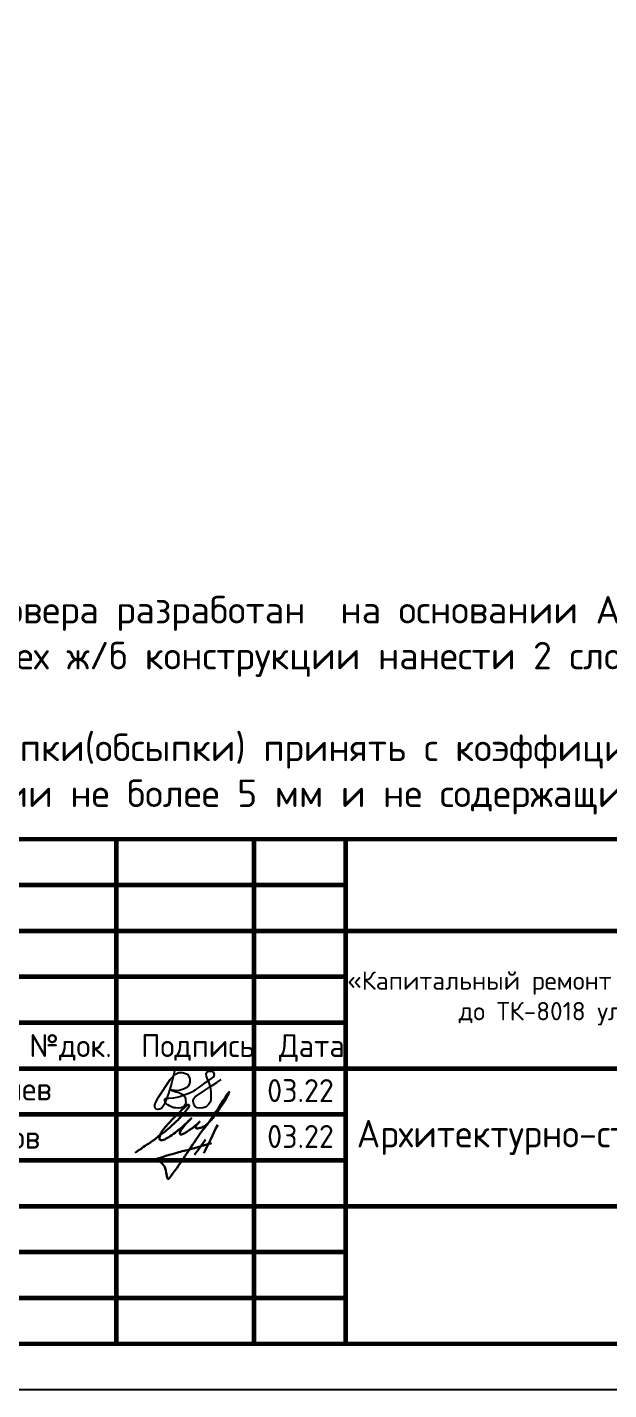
# Model space of a CAD drawing. Header units: millimetres. Extents: x 1601 to 15402, y -324 to 12625.
# Drawn here: x 10229.4 to 10292.8, y 318.2 to 466.7 of the extents above; entities that cross this region are included whole.
import ezdxf
from ezdxf.enums import TextEntityAlignment as Align

# ---------------------------------------------------------------- set-up
doc = ezdxf.new("R2010")
doc.units = ezdxf.units.MM
doc.layers.add('Размер 3.5', color=250, linetype='Continuous', lineweight=35)
doc.layers.add('рамка', color=7, linetype='Continuous')
doc.styles.add('-ISOCPEUR-', font='isocpeur.TTF')
doc.styles.add('GOST', font='GOST Common.ttf')

# ---------------------------------------------------------------- blocks, each defined once
blk = doc.blocks.new('*U371')
blk.add_lwpolyline([(0, 0), (420, 0), (420, -297), (0, -297)], close=True)
at = {"const_width": 0.5}
blk.add_lwpolyline([(20, -5), (415, -5), (415, -292), (20, -292)], close=True, dxfattribs=at)
for points in [[(230, -292), (230, -237), (415, -237)], [(270, -237), (270, -292)], [(285, -237), (285, -292)], [(295, -237), (295, -292)], [(230, -242), (295, -242)], [(230, -247), (295, -247)], [(295, -247), (415, -247)], [(230, -252), (295, -252)], [(230, -257), (295, -257)], [(230, -262), (415, -262)], [(230, -267), (295, -267)], [(230, -272), (295, -272)], [(230, -277), (295, -277)], [(295, -277), (415, -277)], [(230, -282), (295, -282)], [(230, -287), (295, -287)]]:
    blk.add_lwpolyline(points, dxfattribs=at)
at = {"style": 'GOST'}
for s, p in [('№док.', (265, -259.5)), ('Подпись', (278.88, -259.5)), ('Дата', (291.31, -259.5))]:
    blk.add_text(s, height=2.5, dxfattribs=at).set_placement(p, align=Align.MIDDLE_CENTER)
at = {"attachment_point": 5}
for s, insert, char_height, width, style in [('\\pi2.57236;{\\C7;«Капитальный ремонт (реконструкция) тепловых сетей от УП у ж/д №26 по ул. Б. Новикова до ТК-8018 ул. Расплетина, д 7 в ГО г. Рыбинск Ярославской области».}', (353.29, -254.35), 2, 124.3112, '-ISOCPEUR-'), ('Архитектурно-строительные решения', (330, -269.5), 3, 70, 'GOST')]:
    blk.add_mtext(s, dxfattribs=dict(at, insert=insert, char_height=char_height, width=width, style=style))
at = {"style": 'GOST'}
blk.add_attdef('РАЗРАБОТАЛ', text='', height=2.5, dxfattribs=at).set_placement((250.5, -264.22), align=Align.MIDDLE_LEFT)
blk.add_attdef('ПРОВЕРИЛ', (250.75, -270.73), '', height=2.5, dxfattribs=at)
at = {"style": 'GOST', "flags": 8}
for tag, p in [('ЛИСТ', (387.6, -271.87)), ('ЛИСТОВ', (405.3, -271.86)), ('ФОРМАТ', (380.97, -294.75))]:
    blk.add_attdef(tag, text='', height=3, dxfattribs=at).set_placement(p, align=Align.MIDDLE_CENTER)
blk.add_attdef('ИМЯ_ЧЕРТЕЖА_001', (321.53, -284.99), '', height=3, dxfattribs=at)
blk = doc.blocks.new('подпись')
at = {"lineweight": 30}
for points in [[(-0.82, -1.23), (-0.21, -0.8), (0.43, -0.36), (0.86, -0.08), (1.32, 0.25), (2, 0.77), (2.8, 1.4), (3.27, 1.83), (3.84, 2.36), (4.46, 3.07), (5.01, 3.73), (5.08, 3.95), (5.01, 4.03), (4.91, 4), (4.76, 3.88), (4.33, 3.49), (3.4, 2.58), (2.34, 1.43), (1.83, 0.48), (1.87, 0.23), (1.99, 0.16), (2.17, 0.16), (2.41, 0.25), (3.02, 0.6), (3.71, 1.09), (4.34, 1.62), (5.32, 2.55), (4.75, 1.98), (4.27, 1.36), (4.08, 1.05), (4.07, 0.85), (4.11, 0.78), (4.25, 0.78), (4.42, 0.84), (4.78, 1.05), (5.16, 1.3), (5.47, 1.51), (5.72, 1.73), (6.05, 1.99), (6.23, 2.18), (5.94, 1.88), (5.8, 1.63), (5.8, 1.5), (5.89, 1.44), (6.13, 1.46), (6.57, 1.6), (6.9, 1.79), (7.5, 2.39), (8.04, 3.08), (8.61, 3.92), (9.15, 4.76), (9.43, 5.33), (8, 3.26), (6.29, 0.88), (3.58, -3.07), (3.05, -3.8), (2.85, -4.05), (2.49, -2.98), (2.12, -2.39), (1.3, -1.96), (1.02, -2.03), (2.91, -1.44), (4.7, -0.96), (7.51, -0.15)], [(8.19, 1.85), (6.68, -1.27)], [(6.86, 0.23), (5.67, -1.43)]]:
    blk.add_spline(points, degree=3, dxfattribs=at)
blk = doc.blocks.new('Подпись Леха')
at = {"layer": 'рамка'}
blk.add_blockref('подпись', (2.7, 0.11), dxfattribs=at)

msp = doc.modelspace()

# ---------------------------------------------------------------- linework, layer by layer
msp.add_line((15402.2532, 318.2356), (5591.2496, 318.2356))
msp.add_lwpolyline([(10245.4437, 352.9841), (10245.3435, 352.4625), (10245.1349, 351.6054), (10244.8181, 350.5243), (10244.3541, 349.3638), (10244.0353, 348.8929), (10243.8418, 348.7937), (10243.6481, 348.7694), (10243.4592, 348.7937), (10243.3623, 348.905), (10243.3139, 349.0889), (10243.3187, 349.2971), (10243.4156, 349.5585), (10243.7189, 350.1181), (10244.9929, 352.0324), (10245.4893, 352.6061), (10245.9392, 352.8), (10246.3194, 352.7922), (10246.8857, 352.6294), (10247.1495, 352.1565), (10247.1262, 351.7688), (10247.0689, 351.5058), (10246.9524, 351.3215), (10246.7486, 351.1372), (10246.4379, 350.9819), (10246.0788, 350.8801), (10245.7682, 350.8218), (10245.5012, 350.8316), (10245.244, 350.8409), (10245.0062, 350.9528), (10244.9487, 350.9697), (10245.2045, 350.8595), (10245.4115, 350.7703), (10245.6032, 350.7023), (10245.9234, 350.6109), (10246.149, 350.5042), (10246.3586, 350.4051), (10246.4966, 350.3092), (10246.648, 350.0386), (10246.6715, 349.7887), (10246.6947, 349.541), (10246.6402, 349.2967), (10246.4449, 349.0781), (10246.2027, 348.9688), (10245.9057, 348.9375), (10245.6166, 348.9531), (10245.373, 348.9663), (10245.1478, 349.0703), (10244.9096, 349.1803), (10244.7262, 349.2649), (10244.6165, 349.367), (10244.4779, 349.496), (10244.3939, 349.707), (10244.3987, 349.8976), (10244.5112, 349.961), (10244.8436, 349.9953), (10245.344, 350.0468), (10245.7529, 350.1321), (10246.0458, 350.1932), (10246.2955, 350.303), (10246.7305, 350.4594), (10247.2047, 350.6206), (10247.5665, 350.7916), (10247.7671, 350.9337), (10248.0653, 351.1448), (10248.464, 351.427), (10248.8475, 351.6984), (10249.145, 351.909), (10249.5094, 352.167), (10249.7638, 352.347), (10249.8164, 352.5909), (10249.7617, 352.7942), (10249.5896, 352.9036), (10249.3393, 352.9192), (10249.089, 352.888), (10248.9375, 352.795), (10248.8836, 352.614), (10248.913, 352.4135), (10248.9864, 352.1934), (10249.1626, 351.7972), (10249.3534, 351.2494), (10249.4024, 350.9854), (10249.417, 350.6674), (10249.4337, 349.9306), (10249.3866, 349.5938), (10249.1437, 349.2726), (10248.9007, 349.0611), (10248.5873, 348.9671), (10248.2424, 348.9201), (10247.9367, 348.9593), (10247.7016, 349.1082), (10247.5762, 349.3666), (10247.5056, 349.6643), (10247.5448, 349.9463), (10247.7094, 350.1656), (10248.8537, 350.902), (10249.2848, 351.2075), (10250.0921, 351.7323), (10250.5661, 352.0405)])

# ---------------------------------------------------------------- block references
ref = msp.add_blockref('*U371', (9969.1289, 615.2356))
ref.add_attrib('ДАТА', '03.22', dxfattribs={"height": 2.5, "style": 'GOST'}).set_placement((10259.2034, 350.8341), align=Align.MIDDLE_CENTER)
ref.add_attrib('РАЗРАБОТАЛ', 'Феденев', dxfattribs={"height": 2.5, "style": 'GOST'}).set_placement((10219.6295, 351.0114), align=Align.MIDDLE_LEFT)
ref.add_attrib('ПРОВЕРИЛ', 'Шкаров', (10219.8779, 344.5064), dxfattribs={"height": 2.5, "style": 'GOST'})
ref.add_attrib('ДАТА1', '03.22', dxfattribs={"height": 2.5, "style": 'GOST'}).set_placement((10259.2034, 345.8341), align=Align.MIDDLE_CENTER)
msp.add_blockref('Подпись Леха', (10239.2839, 345.1592))

# ---------------------------------------------------------------- texts
at = {"layer": 'Размер 3.5', "color": 0, "insert": (10196.3344, 404.7355), "char_height": 3, "width": 182.302319, "attachment_point": 1, "style": '-ISOCPEUR-'}
msp.add_mtext('\\pi8.1429;{\\C256;1.^I Чертеж ковера разработан  на основании Альбома ППЧ1-96.\\P2.^IПо верх всех ж/б конструкции нанести 2 слоя }Битум нефтяной строительный марки БН 50/50.{\\C256; \\P3.^IПесок засыпки(обсыпки) принять с коэффициентом фильтрации не менее 5м³/сут, с размером фракции не более 5 мм и не содержащим крупных включений.}', dxfattribs=at)

doc.saveas('drawing.dxf')
